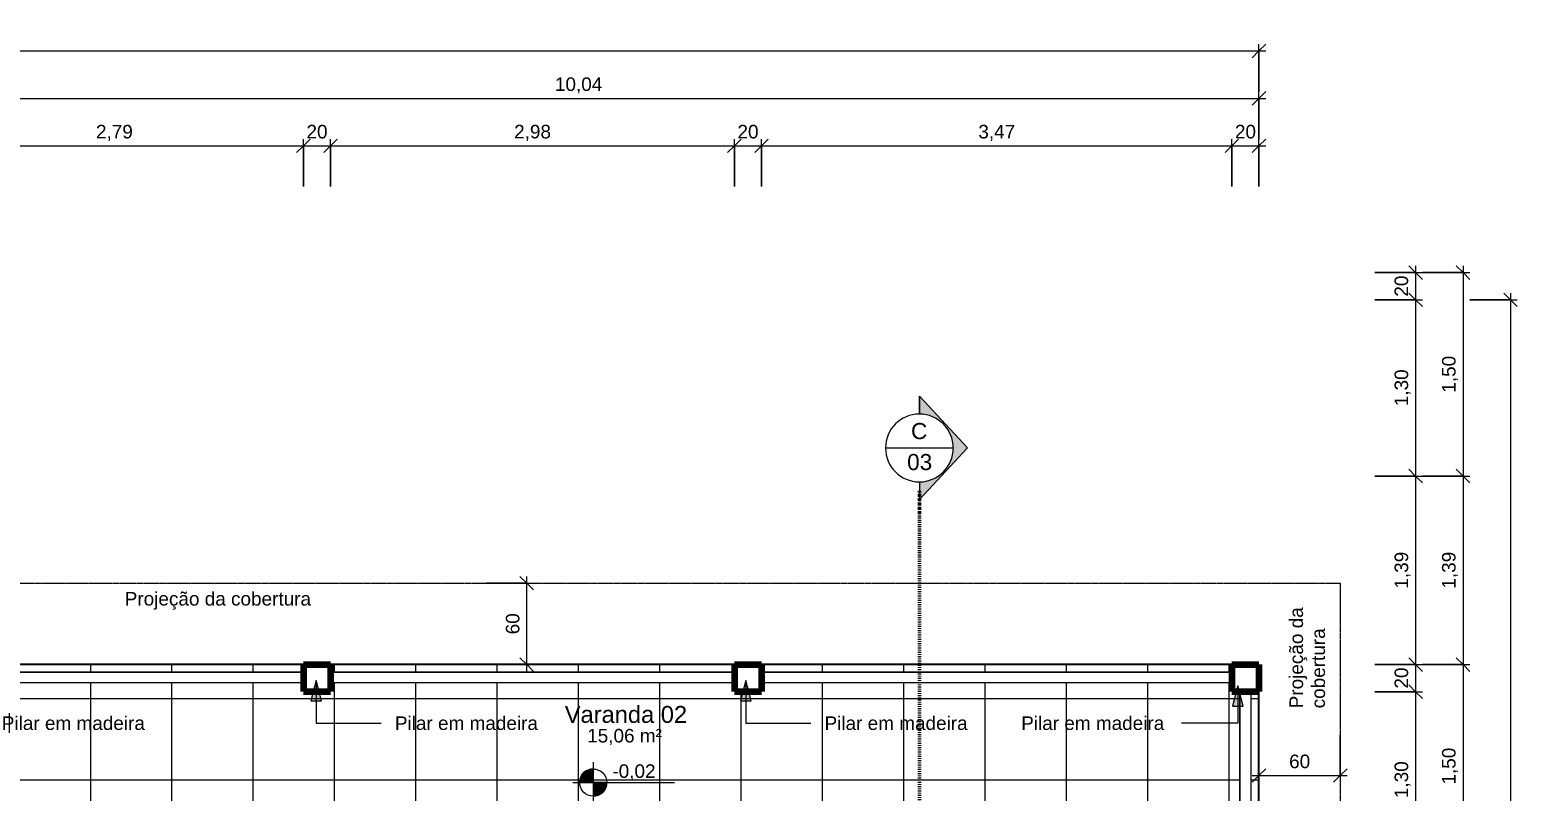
# Model space of a CAD drawing. Header units: millimetres. Extents: x -168557 to 193771, y -108373 to 197278.
# Drawn here: x 180613 to 191588, y -7624 to -2009 of the extents above; entities that cross this region are included whole.
import ezdxf

# ---------------------------------------------------------------- set-up
doc = ezdxf.new("R2010")
doc.units = ezdxf.units.MM
doc.linetypes.add('Dash dot', pattern=[15.875, 6.35, -4.7625, 0, -4.7625])
doc.linetypes.add('Overhead', pattern=[3.96875, 2.38125, -1.5875])
for name, color, linetype, lineweight in [('A-ANNO-DIMS', 211, 'Continuous', 9), ('A-ANNO-DIMS-50', 211, 'Continuous', 9), ('A-AREA', 32, 'Continuous', 9), ('A-FLOR', 192, 'Continuous', 9), ('A-FLOR-OVHD', 1, 'Overhead', 9), ('A-FLOR-PATT', 8, 'Continuous', 25), ('Corrimãos superiores', 7, 'Continuous', 9), ('G-ANNO-DIMS', 111, 'Continuous', 9), ('G-ANNO-SYMB', 111, 'Continuous', 9), ('G-ANNO-TEXT', 231, 'Continuous', 9), ('L-HRDS-IDEN', 13, 'Continuous', 9), ('S-COLS', 52, 'Continuous', 9), ('S-COLS-SYMB', 171, 'Continuous', 100)]:
    doc.layers.add(name, color=color, linetype=linetype, lineweight=lineweight)
doc.styles.add('@Arial Unicode MS_1', font='ARIALUNI.TTF', dxfattribs={"height": 100})
doc.styles.add('Arial_2', font='arial.ttf', dxfattribs={"height": 100})
doc.styles.add('Arial_3', font='arial.ttf', dxfattribs={"height": 125})
doc.styles.add('Arial_4', font='arial.ttf', dxfattribs={"height": 119.0625})
doc.dimstyles.new('CRT_-__Metros_-_Linha_de_chamada_3_5_mm_2', dxfattribs={"dimscale": 304.8, "dimtxt": 100.584485, "dimasz": 0.328084, "dimexe": 0.164042, "dimexo": 0.0625, "dimgap": 0.082021, "dimtad": 1, "dimdec": 0, "dimlfac": 0.1, "dimdsep": 46, "dimtxsty": '@Arial Unicode MS_1', "dimblk1": 'OBLIQUE', "dimblk2": 'OBLIQUE', "dimsah": 1, "dimcen": 0.09, "dimdle": 0.164042, "dimazin": 0, "dimtfac": 1, "dimtdec": 4, "dimtix": 1, "dimtmove": 0, "dimatfit": 3, "dimfxl": 0.984252, "dimfxlon": 1, "dimtvp": 1, "dimtolj": 1, "dimtzin": 0, "dimarcsym": 2})
doc.dimstyles.new('CRT_-__Metros_-_Linha_de_chamada_3_5_mm_3', dxfattribs={"dimscale": 304.8, "dimtxt": 100.584485, "dimasz": 0.328084, "dimexe": 0.164042, "dimexo": 0.0625, "dimgap": 0.082021, "dimtad": 1, "dimlfac": 0.001, "dimrnd": 0.01, "dimzin": 0, "dimdsep": 46, "dimtxsty": '@Arial Unicode MS_1', "dimblk1": 'OBLIQUE', "dimblk2": 'OBLIQUE', "dimsah": 1, "dimcen": 0.09, "dimdle": 0.164042, "dimazin": 0, "dimtfac": 1, "dimtdec": 4, "dimtix": 1, "dimtmove": 0, "dimatfit": 3, "dimfxl": 0.984252, "dimfxlon": 1, "dimtvp": 1, "dimtolj": 1, "dimtzin": 0, "dimarcsym": 2})

# ---------------------------------------------------------------- blocks, each defined once
blk = doc.blocks.new('Pilar de Madeira - 20x20cm-4274178-TERREO')
at = {"layer": 'S-COLS', "lineweight": 80}
for p, q in [((100, 100), (-100, 100)), ((-100, 100), (-100, -100)), ((100, -100), (100, 100)), ((-100, -100), (100, -100))]:
    blk.add_line(p, q, dxfattribs=at)
at = {"layer": 'S-COLS-SYMB'}
for p, q in [((-100, 100), (-100, -100)), ((-100, 100), (100, 100)), ((100, 100), (100, -100)), ((-100, -100), (100, -100))]:
    blk.add_line(p, q, dxfattribs=at)
blk = doc.blocks.new('Tipo de corrimão superior - Corrimão superior_Interno_-3444753-TERREO')
at = {"layer": 'Corrimãos superiores'}
for p, q in [((-2185, -6745), (605, -6745)), ((805, -6745), (3785, -6745)), ((3985, -6745), (7455, -6745)), ((605, -6825), (-2185, -6825)), ((3785, -6825), (805, -6825)), ((7455, -6825), (3985, -6825))]:
    blk.add_line(p, q, dxfattribs=at)
blk = doc.blocks.new('Tipo de corrimão superior - Corrimão superior_Interno_-V8-TERREO')
at = {"layer": 'Corrimãos superiores'}
for p, q in [((605, -6745), (-2185, -6745)), ((3785, -6745), (805, -6745)), ((7455, -6745), (3985, -6745)), ((605, -6825), (-2185, -6825)), ((3785, -6825), (805, -6825)), ((7455, -6825), (3985, -6825))]:
    blk.add_line(p, q, dxfattribs=at)
blk = doc.blocks.new('Tipo de corrimão superior - Corrimão superior_Interno_-3912411-TERREO')
at = {"layer": 'Corrimãos superiores'}
for p, q in [((7515, -8190), (7515, -6890)), ((7595, -6890), (7595, -8190))]:
    blk.add_line(p, q, dxfattribs=at)
blk = doc.blocks.new('Tipo de corrimão superior - Corrimão superior_Interno_-V23-TERREO')
at = {"layer": 'Corrimãos superiores'}
for p, q in [((7515, -6890), (7515, -8190)), ((7595, -6890), (7595, -8190))]:
    blk.add_line(p, q, dxfattribs=at)
blk = doc.blocks.new('Elevações de ponto - Tag de Nível em Plantas de Pisos NA-224974-TERREO')
at = {"layer": 'G-ANNO-DIMS'}
h = blk.add_hatch(color=256, dxfattribs=at)
edge = h.paths.add_edge_path()
edge.add_line((0, 0), (-2, 0))
edge.add_arc((0, 0), 2, 90, 180, ccw=False)
edge.add_line((0, 2), (0, 0))
h = blk.add_hatch(color=256, dxfattribs=at)
edge = h.paths.add_edge_path()
edge.add_line((0, 0), (2, 0))
edge.add_arc((0, 0), 2, 270, 360, ccw=False)
edge.add_line((0, -2), (0, 0))
for p, q in [((0, 3), (0, -3)), ((-3, 0), (12, 0)), ((-2, 0), (0, 0)), ((0, 0), (0, 2)), ((0, 0), (0, -2)), ((2, 0), (0, 0))]:
    blk.add_line(p, q, dxfattribs=at)
blk.add_circle((0, 0), 2, dxfattribs=at)
for start, end in [(90, 180), (270, 360)]:
    blk.add_arc((0, 0), 2, start, end, dxfattribs=at)
blk = doc.blocks.new('DIMBLOCK51-TERREO')
at = {"layer": 'A-ANNO-DIMS-50', "lineweight": 18}
for p, q in [((179842, -2865), (179892, -2815)), ((182632, -2865), (182682, -2815)), ((179842, -2865), (179792, -2915)), ((182632, -2865), (182582, -2915))]:
    blk.add_line(p, q, dxfattribs=at)
at = {"layer": 'A-ANNO-DIMS-50'}
for p, q in [((179842, -3165), (179842, -2815)), ((182632, -3165), (182632, -2815)), ((179842, -2865), (182632, -2865)), ((179842, -2865), (179842, -3165)), ((182632, -2865), (182632, -3165))]:
    blk.add_line(p, q, dxfattribs=at)
at = {"layer": 'A-ANNO-DIMS-50', "color": 0, "insert": (181102, -2710), "char_height": 100, "width": 324.67, "attachment_point": 1, "line_spacing_factor": 1.117605, "style": '@Arial Unicode MS_1'}
blk.add_mtext('2,79', dxfattribs=at)
blk = doc.blocks.new('_Oblique')
at = {"color": 0, "linetype": 'ByBlock', "lineweight": -2}
blk.add_line((-0.5, -0.5), (0.5, 0.5), dxfattribs=at)
blk = doc.blocks.new('DIMBLOCK52-TERREO')
at = {"layer": 'A-ANNO-DIMS-50', "lineweight": 18}
for p, q in [((182632, -2865), (182682, -2815)), ((182832, -2865), (182882, -2815)), ((182632, -2865), (182582, -2915)), ((182832, -2865), (182782, -2915))]:
    blk.add_line(p, q, dxfattribs=at)
at = {"layer": 'A-ANNO-DIMS-50'}
for p, q in [((182632, -3165), (182632, -2815)), ((182832, -3165), (182832, -2815)), ((182632, -2865), (182832, -2865)), ((182632, -2865), (182632, -3165)), ((182832, -2865), (182832, -3165))]:
    blk.add_line(p, q, dxfattribs=at)
at = {"layer": 'A-ANNO-DIMS-50', "color": 0, "insert": (182655, -2710), "char_height": 100, "width": 185.87, "attachment_point": 1, "line_spacing_factor": 1.117605, "style": '@Arial Unicode MS_1'}
blk.add_mtext('20', dxfattribs=at)
blk = doc.blocks.new('DIMBLOCK53-TERREO')
at = {"layer": 'A-ANNO-DIMS-50', "lineweight": 18}
for p, q in [((182832, -2865), (182882, -2815)), ((185812, -2865), (185862, -2815)), ((182832, -2865), (182782, -2915)), ((185812, -2865), (185762, -2915))]:
    blk.add_line(p, q, dxfattribs=at)
at = {"layer": 'A-ANNO-DIMS-50'}
for p, q in [((182832, -3165), (182832, -2815)), ((185812, -3165), (185812, -2815)), ((182832, -2865), (185812, -2865)), ((182832, -2865), (182832, -3165)), ((185812, -2865), (185812, -3165))]:
    blk.add_line(p, q, dxfattribs=at)
at = {"layer": 'A-ANNO-DIMS-50', "color": 0, "insert": (184187, -2710), "char_height": 100, "width": 324.67, "attachment_point": 1, "line_spacing_factor": 1.117605, "style": '@Arial Unicode MS_1'}
blk.add_mtext('2,98', dxfattribs=at)
blk = doc.blocks.new('DIMBLOCK54-TERREO')
at = {"layer": 'A-ANNO-DIMS-50', "lineweight": 18}
for p, q in [((185812, -2865), (185862, -2815)), ((186012, -2865), (186062, -2815)), ((185812, -2865), (185762, -2915)), ((186012, -2865), (185962, -2915))]:
    blk.add_line(p, q, dxfattribs=at)
at = {"layer": 'A-ANNO-DIMS-50'}
for p, q in [((185812, -3165), (185812, -2815)), ((186012, -3165), (186012, -2815)), ((185812, -2865), (186012, -2865)), ((185812, -2865), (185812, -3165)), ((186012, -2865), (186012, -3165))]:
    blk.add_line(p, q, dxfattribs=at)
at = {"layer": 'A-ANNO-DIMS-50', "color": 0, "insert": (185835, -2710), "char_height": 100, "width": 185.87, "attachment_point": 1, "line_spacing_factor": 1.117605, "style": '@Arial Unicode MS_1'}
blk.add_mtext('20', dxfattribs=at)
blk = doc.blocks.new('DIMBLOCK55-TERREO')
at = {"layer": 'A-ANNO-DIMS-50', "lineweight": 18}
for p, q in [((186012, -2865), (186062, -2815)), ((189482, -2865), (189532, -2815)), ((186012, -2865), (185962, -2915)), ((189482, -2865), (189432, -2915))]:
    blk.add_line(p, q, dxfattribs=at)
at = {"layer": 'A-ANNO-DIMS-50'}
for p, q in [((186012, -3165), (186012, -2815)), ((189482, -3165), (189482, -2815)), ((186012, -2865), (189482, -2865)), ((186012, -2865), (186012, -3165)), ((189482, -2865), (189482, -3165))]:
    blk.add_line(p, q, dxfattribs=at)
at = {"layer": 'A-ANNO-DIMS-50', "color": 0, "insert": (187612, -2710), "char_height": 100, "width": 324.67, "attachment_point": 1, "line_spacing_factor": 1.117605, "style": '@Arial Unicode MS_1'}
blk.add_mtext('3,47', dxfattribs=at)
blk = doc.blocks.new('DIMBLOCK56-TERREO')
at = {"layer": 'A-ANNO-DIMS-50', "lineweight": 18}
for p, q in [((189482, -2865), (189532, -2815)), ((189682, -2865), (189732, -2815)), ((189482, -2865), (189432, -2915)), ((189682, -2865), (189632, -2915))]:
    blk.add_line(p, q, dxfattribs=at)
at = {"layer": 'A-ANNO-DIMS-50'}
for p, q in [((189482, -3165), (189482, -2815)), ((189682, -3165), (189682, -2815)), ((189482, -2865), (189732, -2865)), ((189482, -2865), (189482, -3165)), ((189682, -2865), (189682, -3165))]:
    blk.add_line(p, q, dxfattribs=at)
at = {"layer": 'A-ANNO-DIMS-50', "color": 0, "insert": (189505, -2710), "char_height": 100, "width": 185.87, "attachment_point": 1, "line_spacing_factor": 1.117605, "style": '@Arial Unicode MS_1'}
blk.add_mtext('20', dxfattribs=at)
blk = doc.blocks.new('DIMBLOCK58-TERREO')
at = {"layer": 'A-ANNO-DIMS-50', "lineweight": 18}
for p, q in [((179642, -2515), (179592, -2565)), ((179642, -2515), (179692, -2465)), ((189682, -2515), (189632, -2565)), ((189682, -2515), (189732, -2465))]:
    blk.add_line(p, q, dxfattribs=at)
at = {"layer": 'A-ANNO-DIMS-50'}
for p, q in [((179642, -2815), (179642, -2465)), ((179642, -2515), (189732, -2515)), ((179642, -2515), (179642, -2815)), ((189682, -2815), (189682, -2465)), ((189682, -2515), (189682, -2815))]:
    blk.add_line(p, q, dxfattribs=at)
at = {"layer": 'A-ANNO-DIMS-50', "color": 0, "insert": (184488, -2360), "char_height": 100, "width": 417.61, "attachment_point": 1, "line_spacing_factor": 1.117605, "style": '@Arial Unicode MS_1'}
blk.add_mtext('10,04', dxfattribs=at)
blk = doc.blocks.new('DIMBLOCK59-TERREO')
at = {"layer": 'A-ANNO-DIMS-50'}
for p, q in [((170732, -2165), (189732, -2165)), ((170782, -2465), (170782, -2115)), ((170782, -2165), (170782, -2465)), ((189682, -2465), (189682, -2115)), ((189682, -2165), (189682, -2465))]:
    blk.add_line(p, q, dxfattribs=at)
at = {"layer": 'A-ANNO-DIMS-50', "lineweight": 18}
for p, q in [((170782, -2165), (170732, -2215)), ((170782, -2165), (170832, -2115)), ((189682, -2165), (189632, -2215)), ((189682, -2165), (189732, -2115))]:
    blk.add_line(p, q, dxfattribs=at)
at = {"layer": 'A-ANNO-DIMS-50', "color": 0, "insert": (180058, -2010), "char_height": 100, "width": 417.61, "attachment_point": 1, "line_spacing_factor": 1.117605, "style": '@Arial Unicode MS_1'}
blk.add_mtext('18,90', dxfattribs=at)
blk = doc.blocks.new('DIMBLOCK61-TERREO')
at = {"layer": 'A-ANNO-DIMS-50'}
for p, q in [((190538, -3800), (190888, -3800)), ((190838, -3800), (190538, -3800)), ((190838, -3750), (190838, -4000)), ((190538, -4000), (190888, -4000)), ((190838, -4000), (190538, -4000))]:
    blk.add_line(p, q, dxfattribs=at)
at = {"layer": 'A-ANNO-DIMS-50', "lineweight": 18}
for p, q in [((190838, -3800), (190788, -3750)), ((190838, -3800), (190888, -3850)), ((190838, -4000), (190788, -3950)), ((190838, -4000), (190888, -4050))]:
    blk.add_line(p, q, dxfattribs=at)
at = {"layer": 'A-ANNO-DIMS-50', "color": 0, "insert": (190683, -3977), "char_height": 100, "width": 185.87, "attachment_point": 1, "rotation": 90, "line_spacing_factor": 1.117605, "style": '@Arial Unicode MS_1'}
blk.add_mtext('20', dxfattribs=at)
blk = doc.blocks.new('DIMBLOCK62-TERREO')
at = {"layer": 'A-ANNO-DIMS-50', "lineweight": 18}
for p, q in [((190838, -4000), (190788, -3950)), ((190838, -4000), (190888, -4050)), ((190838, -5300), (190788, -5250)), ((190838, -5300), (190888, -5350))]:
    blk.add_line(p, q, dxfattribs=at)
at = {"layer": 'A-ANNO-DIMS-50'}
for p, q in [((190538, -4000), (190888, -4000)), ((190838, -4000), (190538, -4000)), ((190838, -4000), (190838, -5300)), ((190538, -5300), (190888, -5300)), ((190838, -5300), (190538, -5300))]:
    blk.add_line(p, q, dxfattribs=at)
at = {"layer": 'A-ANNO-DIMS-50', "color": 0, "insert": (190683, -4785), "char_height": 100, "width": 324.67, "attachment_point": 1, "rotation": 90, "line_spacing_factor": 1.117605, "style": '@Arial Unicode MS_1'}
blk.add_mtext('1,30', dxfattribs=at)
blk = doc.blocks.new('DIMBLOCK63-TERREO')
at = {"layer": 'A-ANNO-DIMS-50', "lineweight": 18}
for p, q in [((190838, -5300), (190788, -5250)), ((190838, -5300), (190888, -5350)), ((190838, -6690), (190788, -6640)), ((190838, -6690), (190888, -6740))]:
    blk.add_line(p, q, dxfattribs=at)
at = {"layer": 'A-ANNO-DIMS-50'}
for p, q in [((190538, -5300), (190888, -5300)), ((190838, -5300), (190538, -5300)), ((190838, -5300), (190838, -6690)), ((190538, -6690), (190888, -6690)), ((190838, -6690), (190538, -6690))]:
    blk.add_line(p, q, dxfattribs=at)
at = {"layer": 'A-ANNO-DIMS-50', "color": 0, "insert": (190683, -6130), "char_height": 100, "width": 324.67, "attachment_point": 1, "rotation": 90, "line_spacing_factor": 1.117605, "style": '@Arial Unicode MS_1'}
blk.add_mtext('1,39', dxfattribs=at)
blk = doc.blocks.new('DIMBLOCK64-TERREO')
at = {"layer": 'A-ANNO-DIMS-50'}
for p, q in [((190538, -6690), (190888, -6690)), ((190838, -6690), (190538, -6690)), ((190838, -6690), (190838, -6890)), ((190538, -6890), (190888, -6890)), ((190838, -6890), (190538, -6890))]:
    blk.add_line(p, q, dxfattribs=at)
at = {"layer": 'A-ANNO-DIMS-50', "lineweight": 18}
for p, q in [((190838, -6690), (190788, -6640)), ((190838, -6690), (190888, -6740)), ((190838, -6890), (190788, -6840)), ((190838, -6890), (190888, -6940))]:
    blk.add_line(p, q, dxfattribs=at)
at = {"layer": 'A-ANNO-DIMS-50', "color": 0, "insert": (190683, -6867), "char_height": 100, "width": 185.87, "attachment_point": 1, "rotation": 90, "line_spacing_factor": 1.117605, "style": '@Arial Unicode MS_1'}
blk.add_mtext('20', dxfattribs=at)
blk = doc.blocks.new('DIMBLOCK65-TERREO')
at = {"layer": 'A-ANNO-DIMS-50'}
for p, q in [((190538, -6890), (190888, -6890)), ((190838, -6890), (190538, -6890)), ((190838, -6890), (190838, -8190)), ((190538, -8190), (190888, -8190)), ((190838, -8190), (190538, -8190))]:
    blk.add_line(p, q, dxfattribs=at)
at = {"layer": 'A-ANNO-DIMS-50', "lineweight": 18}
for p, q in [((190838, -6890), (190788, -6840)), ((190838, -6890), (190888, -6940)), ((190838, -8190), (190788, -8140)), ((190838, -8190), (190888, -8240))]:
    blk.add_line(p, q, dxfattribs=at)
at = {"layer": 'A-ANNO-DIMS-50', "color": 0, "insert": (190683, -7675), "char_height": 100, "width": 324.67, "attachment_point": 1, "rotation": 90, "line_spacing_factor": 1.117605, "style": '@Arial Unicode MS_1'}
blk.add_mtext('1,30', dxfattribs=at)
blk = doc.blocks.new('DIMBLOCK73-TERREO')
at = {"layer": 'A-ANNO-DIMS-50'}
for p, q in [((190888, -3800), (191238, -3800)), ((191188, -3800), (190888, -3800)), ((191188, -3750), (191188, -5300)), ((190888, -5300), (191238, -5300)), ((191188, -5300), (190888, -5300))]:
    blk.add_line(p, q, dxfattribs=at)
at = {"layer": 'A-ANNO-DIMS-50', "lineweight": 18}
for p, q in [((191188, -3800), (191138, -3750)), ((191188, -3800), (191238, -3850)), ((191188, -5300), (191138, -5250)), ((191188, -5300), (191238, -5350))]:
    blk.add_line(p, q, dxfattribs=at)
at = {"layer": 'A-ANNO-DIMS-50', "color": 0, "insert": (191033, -4685), "char_height": 100, "width": 324.67, "attachment_point": 1, "rotation": 90, "line_spacing_factor": 1.117605, "style": '@Arial Unicode MS_1'}
blk.add_mtext('1,50', dxfattribs=at)
blk = doc.blocks.new('DIMBLOCK74-TERREO')
at = {"layer": 'A-ANNO-DIMS-50', "lineweight": 18}
for p, q in [((191188, -5300), (191138, -5250)), ((191188, -5300), (191238, -5350)), ((191188, -6690), (191138, -6640)), ((191188, -6690), (191238, -6740))]:
    blk.add_line(p, q, dxfattribs=at)
at = {"layer": 'A-ANNO-DIMS-50'}
for p, q in [((190888, -5300), (191238, -5300)), ((191188, -5300), (190888, -5300)), ((191188, -5300), (191188, -6690)), ((190888, -6690), (191238, -6690)), ((191188, -6690), (190888, -6690))]:
    blk.add_line(p, q, dxfattribs=at)
at = {"layer": 'A-ANNO-DIMS-50', "color": 0, "insert": (191033, -6130), "char_height": 100, "width": 324.67, "attachment_point": 1, "rotation": 90, "line_spacing_factor": 1.117605, "style": '@Arial Unicode MS_1'}
blk.add_mtext('1,39', dxfattribs=at)
blk = doc.blocks.new('DIMBLOCK75-TERREO')
at = {"layer": 'A-ANNO-DIMS-50'}
for p, q in [((190888, -6690), (191238, -6690)), ((191188, -6690), (190888, -6690)), ((191188, -6690), (191188, -8190)), ((190888, -8190), (191238, -8190)), ((191188, -8190), (190888, -8190))]:
    blk.add_line(p, q, dxfattribs=at)
at = {"layer": 'A-ANNO-DIMS-50', "lineweight": 18}
for p, q in [((191188, -6690), (191138, -6640)), ((191188, -6690), (191238, -6740)), ((191188, -8190), (191138, -8140)), ((191188, -8190), (191238, -8240))]:
    blk.add_line(p, q, dxfattribs=at)
at = {"layer": 'A-ANNO-DIMS-50', "color": 0, "insert": (191033, -7575), "char_height": 100, "width": 324.67, "attachment_point": 1, "rotation": 90, "line_spacing_factor": 1.117605, "style": '@Arial Unicode MS_1'}
blk.add_mtext('1,50', dxfattribs=at)
blk = doc.blocks.new('DIMBLOCK79-TERREO')
at = {"layer": 'A-ANNO-DIMS-50', "lineweight": 18}
for p, q in [((191538, -4000), (191488, -3950)), ((191538, -4000), (191588, -4050)), ((191538, -22520), (191488, -22470)), ((191538, -22520), (191588, -22570))]:
    blk.add_line(p, q, dxfattribs=at)
at = {"layer": 'A-ANNO-DIMS-50'}
for p, q in [((191538, -3950), (191538, -22570)), ((191238, -4000), (191588, -4000)), ((191538, -4000), (191238, -4000)), ((191238, -22520), (191588, -22520)), ((191538, -22520), (191238, -22520))]:
    blk.add_line(p, q, dxfattribs=at)
at = {"layer": 'A-ANNO-DIMS-50', "color": 0, "insert": (191383, -13434), "char_height": 100, "width": 417.61, "attachment_point": 1, "rotation": 90, "line_spacing_factor": 1.117605, "style": '@Arial Unicode MS_1'}
blk.add_mtext('18,52', dxfattribs=at)
blk = doc.blocks.new('DIMBLOCK244-TERREO')
at = {"layer": 'A-ANNO-DIMS-50'}
for p, q in [((183980, -6090), (184330, -6090)), ((184280, -6090), (183980, -6090)), ((184280, -6740), (184280, -6040)), ((183980, -6690), (184330, -6690)), ((184280, -6690), (183980, -6690))]:
    blk.add_line(p, q, dxfattribs=at)
at = {"layer": 'A-ANNO-DIMS-50', "lineweight": 18}
for p, q in [((184280, -6090), (184230, -6040)), ((184280, -6090), (184330, -6140)), ((184280, -6690), (184230, -6640)), ((184280, -6690), (184330, -6740))]:
    blk.add_line(p, q, dxfattribs=at)
at = {"layer": 'A-ANNO-DIMS-50', "color": 0, "insert": (184126, -6467), "char_height": 100, "width": 185.87, "attachment_point": 1, "rotation": 90, "line_spacing_factor": 1.117605, "style": '@Arial Unicode MS_1'}
blk.add_mtext('60', dxfattribs=at)
blk = doc.blocks.new('DIMBLOCK245-TERREO')
at = {"layer": 'A-ANNO-DIMS-50'}
for p, q in [((189682, -7208), (189682, -7558)), ((189682, -7508), (189682, -7208)), ((190282, -7208), (190282, -7558)), ((190282, -7508), (190282, -7208)), ((189632, -7508), (190332, -7508))]:
    blk.add_line(p, q, dxfattribs=at)
at = {"layer": 'A-ANNO-DIMS-50', "lineweight": 18}
for p, q in [((189682, -7508), (189732, -7458)), ((190282, -7508), (190332, -7458)), ((189682, -7508), (189632, -7558)), ((190282, -7508), (190232, -7558))]:
    blk.add_line(p, q, dxfattribs=at)
at = {"layer": 'A-ANNO-DIMS-50', "color": 0, "insert": (189905, -7354), "char_height": 100, "width": 185.87, "attachment_point": 1, "line_spacing_factor": 1.117605, "style": '@Arial Unicode MS_1'}
blk.add_mtext('60', dxfattribs=at)
blk = doc.blocks.new('Corte - Extremidade superior do corte - Preenchido-799760-TERREO')
at = {"layer": 'G-ANNO-SYMB'}
h = blk.add_hatch(color=256, dxfattribs=at)
edge = h.paths.add_edge_path()
edge.add_line((-6.35, 7.11), (1.27, 0))
edge.add_line((1.27, 0), (-1.35, 0))
edge.add_arc((-6.35, 0), 5, 0, 180)
edge.add_line((-11.35, 0), (-13.97, 0))
edge.add_line((-13.97, 0), (-6.35, 7.11))
for p, q in [((-6.35, 7.11), (-13.97, 0)), ((-6.35, 7.11), (-13.97, 0)), ((-6.35, 7.11), (1.27, 0)), ((1.27, 0), (-6.35, 7.11)), ((-1.35, 0), (1.27, 0)), ((-11.35, 0), (-13.97, 0)), ((-13.97, 0), (-11.35, 0)), ((-1.35, 0), (1.27, 0))]:
    blk.add_line(p, q, dxfattribs=at)
for start, end in [(0, 180), (0, 180), (180, 360)]:
    blk.add_arc((-6.35, 0), 5, start, end, dxfattribs=at)

msp = doc.modelspace()

# ---------------------------------------------------------------- hatches: boundary and pattern name
at = {"layer": 'A-FLOR-PATT', "lineweight": 9}
h = msp.add_hatch(dxfattribs=at)
h.set_pattern_fill('FP_8', color=9, style=0, pattern_type=2)
h.set_pattern_definition([(0, (184662.33, -7539.65), (0, 600), []), (90, (184662.33, -7539.65), (-600, 4e-14), [])])
h.paths.add_polyline_path([(183697.332, -8234.651), (183697.332, -8204.651), (184947.332, -8204.651), (184947.332, -8234.651), (183747.332, -8234.651)])
h.paths.add_polyline_path([(179893.332, -8369.651), (182391.332, -8369.651), (182391.332, -8294.651), (181767.332, -8294.651), (181767.332, -8234.651), (182391.332, -8234.651), (182391.332, -8179.651), (182491.332, -8179.651), (182491.332, -8189.651), (182973.332, -8189.651), (182973.332, -8179.651), (183073.332, -8179.651), (183073.332, -8234.651), (183697.332, -8234.651), (183697.332, -8294.651), (183073.332, -8294.651), (183073.332, -8369.651), (185571.332, -8369.651), (185571.332, -8294.651), (184947.332, -8294.651), (184947.332, -8234.651), (185571.332, -8234.651), (185571.332, -8179.651), (185671.332, -8179.651), (185671.332, -8189.651), (186153.332, -8189.651), (186153.332, -8179.651), (186253.332, -8179.651), (186253.332, -8234.651), (186877.332, -8234.651), (186877.332, -8294.651), (186253.332, -8294.651), (186253.332, -8369.651), (188751.332, -8369.651), (188751.332, -8294.651), (188127.332, -8294.651), (188127.332, -8234.651), (188751.332, -8234.651), (188751.332, -8179.651), (188851.332, -8179.651), (188851.332, -8189.651), (189542.332, -8189.651), (189542.332, -6889.651), (189482.332, -6889.651), (189482.332, -6824.651), (186012.332, -6824.651), (186012.332, -6889.651), (185812.332, -6889.651), (185812.332, -6824.651), (182832.332, -6824.651), (182832.332, -6889.651), (182632.332, -6889.651), (182632.332, -6824.651), (179842.332, -6824.651), (179842.332, -6889.651), (179642.332, -6889.651), (179642.332, -8189.651), (179793.332, -8189.651), (179793.332, -8179.651), (179893.332, -8179.651), (179893.332, -8234.651), (180517.332, -8234.651), (180517.332, -8294.651), (179893.332, -8294.651), (179893.332, -8344.493)])
h.paths.add_polyline_path([(187552.332, -8324.651), (186877.332, -8324.651), (186877.332, -8294.651), (188127.332, -8294.651), (188127.332, -8324.651), (187887.963, -8324.651)])
h.paths.add_polyline_path([(184674.244, -8324.651), (183697.332, -8324.651), (183697.332, -8294.651), (184947.332, -8294.651), (184947.332, -8324.651), (184852.784, -8324.651)])
h.paths.add_polyline_path([(181767.332, -8324.651), (180517.332, -8324.651), (180517.332, -8294.651), (181767.332, -8294.651)])
h.paths.add_polyline_path([(189682.332, -8189.651), (189682.332, -6889.651), (189622.332, -6889.651), (189622.332, -8189.651)])
h.paths.add_polyline_path([(187887.963, -6744.651), (189482.332, -6744.651), (189482.332, -6689.651), (186012.332, -6689.651), (186012.332, -6744.651), (186459.644, -6744.651)])
h.paths.add_polyline_path([(185812.332, -6744.651), (185812.332, -6689.651), (182832.332, -6689.651), (182832.332, -6744.651), (185031.324, -6744.651)])
h.paths.add_polyline_path([(179842.332, -6744.651), (182632.332, -6744.651), (182632.332, -6689.651), (179842.332, -6689.651), (179842.332, -6720.216)])
at = {"layer": 'G-ANNO-TEXT'}
for points in [[(182726.283, -6807.379), (182686.09, -6957.379), (182766.475, -6957.379)], [(185896.283, -6807.379), (185856.09, -6957.379), (185936.475, -6957.379)], [(189526.245, -6846.879), (189486.053, -6996.879), (189566.438, -6996.879)]]:
    msp.add_hatch(color=7, dxfattribs=at).paths.add_polyline_path(points)

# ---------------------------------------------------------------- linework, layer by layer
at = {"layer": 'A-AREA'}
for p, q in [((182632.332, -6689.651), (179842.332, -6689.651)), ((185812.332, -6689.651), (182832.332, -6689.651)), ((189482.332, -6689.651), (186012.332, -6689.651)), ((189682.332, -8189.651), (189682.332, -6889.651))]:
    msp.add_line(p, q, dxfattribs=at)
at = {"layer": 'A-FLOR', "lineweight": 25}
for p, q in [((182632.332, -6689.651), (179842.332, -6689.651)), ((185812.332, -6689.651), (182832.332, -6689.651)), ((189482.332, -6689.651), (186012.332, -6689.651)), ((189682.332, -8189.651), (189682.332, -6889.651))]:
    msp.add_line(p, q, dxfattribs=at)
at = {"layer": 'A-FLOR-OVHD'}
for p, q in [((180242.332, -6089.651), (190282.332, -6089.651)), ((190282.332, -6089.651), (190282.332, -8189.651))]:
    msp.add_line(p, q, dxfattribs=at)
at = {"layer": 'G-ANNO-SYMB'}
msp.add_line((186926.978, -5092.527), (187426.978, -5092.527), dxfattribs=at)
at = {"layer": 'G-ANNO-SYMB', "linetype": 'Dash dot', "lineweight": 50}
msp.add_line((187176.978, -8025.122), (187176.978, -5410.027), dxfattribs=at)
at = {"layer": 'G-ANNO-TEXT', "color": 7}
for p, q in [((182726.283, -6807.379), (182686.09, -6957.379)), ((182766.475, -6957.379), (182726.283, -6807.379)), ((182726.283, -6807.379), (182726.283, -7122.233)), ((185896.283, -6807.379), (185856.09, -6957.379)), ((185936.475, -6957.379), (185896.283, -6807.379)), ((185896.283, -6807.379), (185896.283, -7122.233)), ((189526.245, -6846.879), (189486.053, -6996.879)), ((189566.438, -6996.879), (189526.245, -6846.879)), ((189526.245, -6846.879), (189526.245, -7122.233)), ((182686.09, -6957.379), (182766.475, -6957.379)), ((185856.09, -6957.379), (185936.475, -6957.379)), ((189486.053, -6996.879), (189566.438, -6996.879)), ((182726.283, -7122.233), (183205.634, -7122.233)), ((185896.283, -7122.233), (186375.634, -7122.233)), ((189114.725, -7122.233), (189111.209, -7122.233)), ((189526.245, -7122.233), (189114.725, -7122.233))]:
    msp.add_line(p, q, dxfattribs=at)

# ---------------------------------------------------------------- block references
at = {"layer": 'Corrimãos superiores'}
for name in ['Tipo de corrimão superior - Corrimão superior_Interno_-3444753-TERREO', 'Tipo de corrimão superior - Corrimão superior_Interno_-V8-TERREO', 'Tipo de corrimão superior - Corrimão superior_Interno_-3912411-TERREO', 'Tipo de corrimão superior - Corrimão superior_Interno_-V23-TERREO']:
    msp.add_blockref(name, (182026.952, 0), dxfattribs=at)
at = {"layer": 'G-ANNO-DIMS', "xscale": 49.99999999999998, "yscale": 49.99999999999998, "zscale": 49.99999999999998}
msp.add_blockref('Elevações de ponto - Tag de Nível em Plantas de Pisos NA-224974-TERREO', (184770.626, -7560.128), dxfattribs=at)
at = {"layer": 'G-ANNO-SYMB', "xscale": 49.99999999999998, "yscale": 49.99999999999998, "zscale": 49.99999999999998, "rotation": 269.9999999999998}
msp.add_blockref('Corte - Extremidade superior do corte - Preenchido-799760-TERREO', (187176.978, -5410.027), dxfattribs=at)
at = {"layer": 'S-COLS', "lineweight": 25}
for p in [(182732.332, -6789.651), (185912.332, -6789.651), (189582.332, -6789.651)]:
    msp.add_blockref('Pilar de Madeira - 20x20cm-4274178-TERREO', p, dxfattribs=at)

# ---------------------------------------------------------------- texts
at = {"layer": 'G-ANNO-DIMS', "insert": (184911.982, -7425.596), "char_height": 100, "width": 380.74495, "attachment_point": 1, "line_spacing_factor": 0.941778, "style": 'Arial_2'}
msp.add_mtext('-0,02', dxfattribs=at)
at = {"layer": 'G-ANNO-SYMB', "attachment_point": 1, "style": 'Arial_4'}
for s, insert, char_height, width in [('C', (187115.125, -4908.528), 119.062, 148.31219), ('03', (187086.794, -5137.049), 119.0625, 224.4725)]:
    msp.add_mtext(s, dxfattribs=dict(at, insert=insert, char_height=char_height, width=width))
at = {"layer": 'G-ANNO-TEXT', "color": 7, "char_height": 100, "attachment_point": 1, "style": 'Arial_2'}
for s, insert, width in [('Projeção da cobertura', (181314.085, -6154.676), 1703.58594), ('Pilar em madeira', (180407.234, -7072.233), 1310.75906), ('Pilar em madeira', (183307.234, -7072.233), 1310.75906), ('Pilar em madeira', (186477.234, -7072.233), 1310.75906), ('Pilar em madeira', (187928.125, -7072.233), 1310.75906)]:
    msp.add_mtext(s, dxfattribs=dict(at, insert=insert, width=width))
at = {"layer": 'G-ANNO-TEXT', "color": 7, "char_height": 100, "attachment_point": 1, "rotation": 90, "style": 'Arial_2'}
for s, insert, width in [('Projeção da ', (189907.595, -7012.822), 974.05031), ('cobertura', (190069.653, -7012.822), 729.53562)]:
    msp.add_mtext(s, dxfattribs=dict(at, insert=insert, width=width))
at = {"layer": 'L-HRDS-IDEN', "attachment_point": 1}
for s, insert, char_height, width, style in [('Varanda 02', (184560.565, -6995.087), 125, 1082.27812, 'Arial_3'), ('15,06 m²', (184726.065, -7164.601), 100, 681.43437, 'Arial_2')]:
    msp.add_mtext(s, dxfattribs=dict(at, insert=insert, char_height=char_height, width=width, style=style))

# ---------------------------------------------------------------- dimensions: what is measured, and where the dimension line sits
at = {"layer": 'A-ANNO-DIMS'}
for base, p1, p2, angle, dimstyle, override, picture, middle in [((189682.332, -2165.103), (170782.332, -2465.103), (189682.332, -2465.103), 0, 'CRT_-__Metros_-_Linha_de_chamada_3_5_mm_3', {"dimpost": '<>', "dimfxl": 18900}, 'DIMBLOCK59-TERREO', (180232.332, -2089.012)), ((190838.107, -3999.651), (190538.107, -3799.651), (190538.107, -3999.651), 90, 'CRT_-__Metros_-_Linha_de_chamada_3_5_mm_2', {"dimpost": '<>', "dimfxl": 200}, 'DIMBLOCK61-TERREO', (190762.015, -3899.651)), ((191188.107, -5299.651), (190888.107, -3799.651), (190888.107, -5299.651), 90, 'CRT_-__Metros_-_Linha_de_chamada_3_5_mm_3', {"dimpost": '<>', "dimfxl": 1500}, 'DIMBLOCK73-TERREO', (191112.015, -4549.651)), ((190838.107, -5299.651), (190538.107, -3999.651), (190538.107, -5299.651), 90, 'CRT_-__Metros_-_Linha_de_chamada_3_5_mm_3', {"dimpost": '<>', "dimfxl": 1300}, 'DIMBLOCK62-TERREO', (190762.015, -4649.651)), ((191538.107, -22519.651), (191238.107, -3999.651), (191238.107, -22519.651), 90, 'CRT_-__Metros_-_Linha_de_chamada_3_5_mm_3', {"dimpost": '<>', "dimfxl": 18520}, 'DIMBLOCK79-TERREO', (191462.015, -13259.651)), ((190838.107, -6689.651), (190538.107, -5299.651), (190538.107, -6689.651), 90, 'CRT_-__Metros_-_Linha_de_chamada_3_5_mm_3', {"dimpost": '<>', "dimfxl": 1390}, 'DIMBLOCK63-TERREO', (190762.015, -5994.651)), ((191188.107, -6689.651), (190888.107, -5299.651), (190888.107, -6689.651), 90, 'CRT_-__Metros_-_Linha_de_chamada_3_5_mm_3', {"dimpost": '<>', "dimfxl": 1390}, 'DIMBLOCK74-TERREO', (191112.015, -5994.651)), ((184280.422, -6089.651), (183980.422, -6689.651), (183980.422, -6089.651), 90, 'CRT_-__Metros_-_Linha_de_chamada_3_5_mm_2', {"dimpost": '<>', "dimfxl": 600}, 'DIMBLOCK244-TERREO', (184204.33, -6389.651)), ((190838.107, -6889.651), (190538.107, -6689.651), (190538.107, -6889.651), 90, 'CRT_-__Metros_-_Linha_de_chamada_3_5_mm_2', {"dimpost": '<>', "dimfxl": 200}, 'DIMBLOCK64-TERREO', (190762.015, -6789.651)), ((191188.107, -8189.651), (190888.107, -6689.651), (190888.107, -8189.651), 90, 'CRT_-__Metros_-_Linha_de_chamada_3_5_mm_3', {"dimpost": '<>', "dimfxl": 1500}, 'DIMBLOCK75-TERREO', (191112.015, -7439.651)), ((190838.107, -8189.651), (190538.107, -6889.651), (190538.107, -8189.651), 90, 'CRT_-__Metros_-_Linha_de_chamada_3_5_mm_3', {"dimpost": '<>', "dimfxl": 1300}, 'DIMBLOCK65-TERREO', (190762.015, -7539.651))]:
    dim = msp.add_linear_dim(base=base, p1=p1, p2=p2, angle=angle, dimstyle=dimstyle, override=override, dxfattribs=at)
    dim.commit()
    dim.dimension.update_dxf_attribs({"geometry": picture, "text_midpoint": middle})
for base, p1, p2, dimstyle, override, picture, middle in [((189682.332, -2515.103), (179642.332, -2815.103), (189682.332, -2815.103), 'CRT_-__Metros_-_Linha_de_chamada_3_5_mm_3', {"dimpost": '<>', "dimfxl": 10040}, 'DIMBLOCK58-TERREO', (184662.332, -2439.012)), ((182632.332, -2865.103), (179842.332, -3165.103), (182632.332, -3165.103), 'CRT_-__Metros_-_Linha_de_chamada_3_5_mm_3', {"dimpost": '<>', "dimfxl": 2790}, 'DIMBLOCK51-TERREO', (181237.332, -2789.012)), ((182832.332, -2865.103), (182632.332, -3165.103), (182832.332, -3165.103), 'CRT_-__Metros_-_Linha_de_chamada_3_5_mm_2', {"dimpost": '<>', "dimfxl": 200}, 'DIMBLOCK52-TERREO', (182732.332, -2789.012)), ((185812.332, -2865.103), (182832.332, -3165.103), (185812.332, -3165.103), 'CRT_-__Metros_-_Linha_de_chamada_3_5_mm_3', {"dimpost": '<>', "dimfxl": 2980}, 'DIMBLOCK53-TERREO', (184322.332, -2789.012)), ((186012.332, -2865.103), (185812.332, -3165.103), (186012.332, -3165.103), 'CRT_-__Metros_-_Linha_de_chamada_3_5_mm_2', {"dimpost": '<>', "dimfxl": 200}, 'DIMBLOCK54-TERREO', (185912.332, -2789.012)), ((189482.332, -2865.103), (186012.332, -3165.103), (189482.332, -3165.103), 'CRT_-__Metros_-_Linha_de_chamada_3_5_mm_3', {"dimpost": '<>', "dimfxl": 3470}, 'DIMBLOCK55-TERREO', (187747.332, -2789.012)), ((189682.332, -2865.103), (189482.332, -3165.103), (189682.332, -3165.103), 'CRT_-__Metros_-_Linha_de_chamada_3_5_mm_2', {"dimpost": '<>', "dimfxl": 200}, 'DIMBLOCK56-TERREO', (189582.332, -2789.012)), ((190282.332, -7508.465), (189682.332, -7208.465), (190282.332, -7208.465), 'CRT_-__Metros_-_Linha_de_chamada_3_5_mm_2', {"dimpost": '<>', "dimfxl": 600}, 'DIMBLOCK245-TERREO', (189982.332, -7432.374))]:
    dim = msp.add_linear_dim(base=base, p1=p1, p2=p2, dimstyle=dimstyle, override=override, dxfattribs=at)
    dim.commit()
    dim.dimension.update_dxf_attribs({"geometry": picture, "text_midpoint": middle})

doc.saveas('drawing.dxf')
